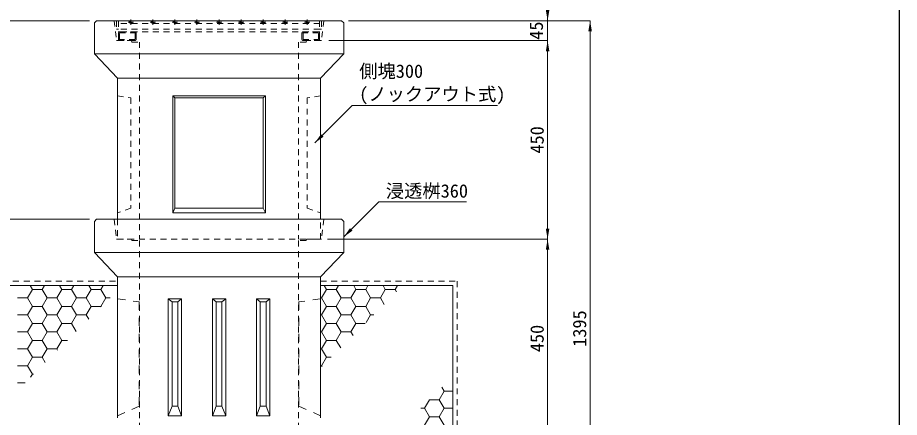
# Model space of a CAD drawing. Units: millimetres at full size; some dimension numbers follow another scale. Extents: x 40781 to 122968, y -21714 to -2620.
# Drawn here: x 97679 to 99678, y -17055 to -16149 of the extents above; entities that cross this region are included whole.
import ezdxf
from ezdxf.enums import TextEntityAlignment as Align

# ---------------------------------------------------------------- set-up
doc = ezdxf.new("R2010")
doc.units = ezdxf.units.MM
doc.header["$LTSCALE"] = 18
for name, pattern in [('CHAIN', [18.5, 12, -1.5, 3.5, -1.5]), ('USER1', [1.35, 0.75, -0.6]), ('USER2', [1.35, 0.75, -0.6]), ('USER3', [2, 1, -1])]:
    doc.linetypes.add(name, pattern=pattern)
for name, color, linetype, lineweight in [('0_2', 7, 'Continuous', 9), ('Center', 1, 'CHAIN', 5), ('グレーチング', 7, 'USER1', 9), ('ハッチング', 7, 'Continuous', 5), ('寸法線', 7, 'Continuous', 9), ('嵩上断面', 112, 'USER1', 9), ('本体', 2, 'Continuous', 13), ('枠', 5, 'Continuous', 25)]:
    doc.layers.add(name, color=color, linetype=linetype, lineweight=lineweight)
doc.styles.add('ＭＳ ゴシック', font='')
doc.styles.get('ＭＳ ゴシック').set_extended_font_data('MS Gothic')

# ---------------------------------------------------------------- blocks, each defined once
blk = doc.blocks.new('filled_arrow')
at = {"color": 0, "linetype": 'Continuous', "lineweight": -2}
blk.add_solid([(7.5, 1.25), (0, 0), (7.5, -1.25)], dxfattribs=at)

msp = doc.modelspace()

# ---------------------------------------------------------------- linework, layer by layer
at = {"layer": '0_2', "linetype": 'USER3'}
for p, q in [((97905.45, -16785.8), (97954.45, -16793)), ((98365.45, -16785.8), (98316.45, -16793)), ((97954.45, -16793), (97954.45, -17029.14)), ((98316.45, -16793), (98316.45, -17029.14)), ((97954.45, -17029.14), (97905.45, -17050.76)), ((98316.45, -17029.14), (98365.45, -17050.76))]:
    msp.add_line(p, q, dxfattribs=at)
at = {"layer": '0_2'}
for p, q in [((98020.45, -16785.8), (98028.95, -16793)), ((98041.95, -16793), (98050.45, -16785.8)), ((98120.45, -16785.8), (98128.95, -16793)), ((98141.95, -16793), (98150.45, -16785.8)), ((98220.45, -16785.8), (98228.95, -16793)), ((98241.95, -16793), (98250.45, -16785.8)), ((98020.45, -17050.76), (98028.95, -17029.14)), ((98041.95, -17029.14), (98050.45, -17050.76)), ((98120.45, -17050.76), (98128.95, -17029.14)), ((98141.95, -17029.14), (98150.45, -17050.76)), ((98220.45, -17050.76), (98228.95, -17029.14)), ((98241.95, -17029.14), (98250.45, -17050.76))]:
    msp.add_line(p, q, dxfattribs=at)
for points in [[(98020.45, -16785.8), (98050.45, -16785.8), (98050.45, -17050.76), (98020.45, -17050.76)], [(98120.45, -16785.8), (98150.45, -16785.8), (98150.45, -17050.76), (98120.45, -17050.76)], [(98220.45, -16785.8), (98250.45, -16785.8), (98250.45, -17050.76), (98220.45, -17050.76)], [(98028.95, -16793), (98041.95, -16793), (98041.95, -17029.14), (98028.95, -17029.14)], [(98128.95, -16793), (98141.95, -16793), (98141.95, -17029.14), (98128.95, -17029.14)], [(98228.95, -16793), (98241.95, -16793), (98241.95, -17029.14), (98228.95, -17029.14)]]:
    msp.add_lwpolyline(points, close=True, dxfattribs=at)
at = {"layer": 'Center'}
for p, q in [((97941.45, -16158.8), (97929.45, -16158.8)), ((97935.45, -16164.8), (97935.45, -16152.8)), ((97991.45, -16158.8), (97979.45, -16158.8)), ((97985.45, -16164.8), (97985.45, -16152.8)), ((98041.45, -16158.8), (98029.45, -16158.8)), ((98035.45, -16164.8), (98035.45, -16152.8)), ((98091.45, -16158.8), (98079.45, -16158.8)), ((98085.45, -16164.8), (98085.45, -16152.8)), ((98141.45, -16158.8), (98129.45, -16158.8)), ((98135.45, -16164.8), (98135.45, -16152.8)), ((98191.45, -16158.8), (98179.45, -16158.8)), ((98185.45, -16164.8), (98185.45, -16152.8)), ((98241.45, -16158.8), (98229.45, -16158.8)), ((98235.45, -16164.8), (98235.45, -16152.8)), ((98291.45, -16158.8), (98279.45, -16158.8)), ((98285.45, -16164.8), (98285.45, -16152.8)), ((98341.45, -16158.8), (98329.45, -16158.8)), ((98335.45, -16164.8), (98335.45, -16152.8))]:
    msp.add_line(p, q, dxfattribs=at)
at = {"layer": 'グレーチング'}
for p, q in [((97902.95, -16155.8), (97907.45, -16155.8)), ((97902.95, -16155.8), (97902.95, -16174.8)), ((97907.45, -16155.8), (97907.45, -16180.8)), ((98363.45, -16155.8), (97907.45, -16155.8)), ((98363.45, -16161.8), (97907.45, -16161.8)), ((98367.95, -16155.8), (98363.45, -16155.8)), ((98363.45, -16155.8), (98363.45, -16180.8)), ((98367.95, -16155.8), (98367.95, -16174.8)), ((97902.95, -16174.8), (97907.45, -16174.8)), ((98363.45, -16174.8), (97907.45, -16174.8)), ((98363.45, -16180.8), (97907.45, -16180.8)), ((98367.95, -16174.8), (98363.45, -16174.8))]:
    msp.add_line(p, q, dxfattribs=at)
for centre in [(97935.45, -16158.8), (97985.45, -16158.8), (98035.45, -16158.8), (98085.45, -16158.8), (98135.45, -16158.8), (98185.45, -16158.8), (98235.45, -16158.8), (98285.45, -16158.8), (98335.45, -16158.8)]:
    msp.add_circle(centre, 3, dxfattribs=at)
at = {"layer": 'ハッチング'}
for p, q in [((97701.1, -16783.75), (97712.21, -16764.5)), ((97712.21, -16764.5), (97707.19, -16755.8)), ((97712.21, -16764.5), (97734.44, -16764.5)), ((97734.44, -16764.5), (97739.46, -16755.8)), ((97745.55, -16783.75), (97734.44, -16764.5)), ((97767.77, -16783.75), (97778.89, -16764.5)), ((97778.89, -16764.5), (97773.86, -16755.8)), ((97778.89, -16764.5), (97801.11, -16764.5)), ((97801.11, -16764.5), (97806.14, -16755.8)), ((97812.22, -16783.75), (97801.11, -16764.5)), ((97834.45, -16783.75), (97845.56, -16764.5)), ((97845.56, -16764.5), (97840.54, -16755.8)), ((97845.56, -16764.5), (97867.79, -16764.5)), ((97867.79, -16764.5), (97872.81, -16755.8)), ((97878.9, -16783.75), (97867.79, -16764.5)), ((98367.85, -16783.75), (98378.96, -16764.5)), ((98378.96, -16764.5), (98373.94, -16755.8)), ((98378.96, -16764.5), (98401.19, -16764.5)), ((98401.19, -16764.5), (98406.21, -16755.8)), ((98412.3, -16783.75), (98401.19, -16764.5)), ((98434.52, -16783.75), (98445.64, -16764.5)), ((98445.64, -16764.5), (98440.61, -16755.8)), ((98445.64, -16764.5), (98467.86, -16764.5)), ((98467.86, -16764.5), (98472.89, -16755.8)), ((98478.97, -16783.75), (98467.86, -16764.5)), ((98501.2, -16783.75), (98512.31, -16764.5)), ((98512.31, -16764.5), (98507.29, -16755.8)), ((98512.31, -16764.5), (98534.54, -16764.5)), ((98534.54, -16764.5), (98539.56, -16755.8)), ((98537.96, -16770.43), (98534.54, -16764.5)), ((97678.88, -16783.75), (97701.1, -16783.75)), ((97712.21, -16802.99), (97701.1, -16783.75)), ((97734.44, -16802.99), (97745.55, -16783.75)), ((97745.55, -16783.75), (97767.77, -16783.75)), ((97778.89, -16802.99), (97767.77, -16783.75)), ((97801.11, -16802.99), (97812.22, -16783.75)), ((97812.23, -16783.75), (97834.45, -16783.75)), ((97845.56, -16802.99), (97834.45, -16783.75)), ((97867.79, -16802.99), (97878.9, -16783.75)), ((97878.9, -16783.75), (97888.25, -16783.75)), ((98365.45, -16783.75), (98367.85, -16783.75)), ((98378.96, -16802.99), (98367.85, -16783.75)), ((98401.19, -16802.99), (98412.3, -16783.75)), ((98412.3, -16783.75), (98434.52, -16783.75)), ((98445.64, -16802.99), (98434.52, -16783.75)), ((98467.86, -16802.99), (98478.97, -16783.75)), ((98478.98, -16783.75), (98501.2, -16783.75)), ((98509.78, -16798.61), (98501.2, -16783.75)), ((97701.1, -16822.24), (97712.21, -16802.99)), ((97712.21, -16802.99), (97734.44, -16802.99)), ((97745.55, -16822.24), (97734.44, -16802.99)), ((97767.77, -16822.24), (97778.89, -16802.99)), ((97778.89, -16802.99), (97801.11, -16802.99)), ((97812.22, -16822.24), (97801.11, -16802.99)), ((97834.45, -16822.24), (97845.56, -16802.99)), ((97845.56, -16802.99), (97867.79, -16802.99)), ((97868.23, -16803.76), (97867.79, -16802.99)), ((98367.85, -16822.24), (98378.96, -16802.99)), ((98378.96, -16802.99), (98401.19, -16802.99)), ((98412.3, -16822.24), (98401.19, -16802.99)), ((98434.52, -16822.24), (98445.64, -16802.99)), ((98445.64, -16802.99), (98467.86, -16802.99)), ((98478.97, -16822.24), (98467.86, -16802.99)), ((97678.88, -16822.24), (97701.1, -16822.24)), ((97712.21, -16841.49), (97701.1, -16822.24)), ((97734.44, -16841.49), (97745.55, -16822.24)), ((97745.55, -16822.24), (97767.77, -16822.24)), ((97778.89, -16841.49), (97767.77, -16822.24)), ((97801.11, -16841.49), (97812.22, -16822.24)), ((97812.23, -16822.24), (97834.45, -16822.24)), ((97840.05, -16831.94), (97834.45, -16822.24)), ((98365.45, -16822.24), (98367.85, -16822.24)), ((98378.96, -16841.49), (98367.85, -16822.24)), ((98401.19, -16841.49), (98412.3, -16822.24)), ((98412.3, -16822.24), (98434.52, -16822.24)), ((98445.64, -16841.49), (98434.52, -16822.24)), ((98469.17, -16839.22), (98478.97, -16822.24)), ((98478.98, -16822.24), (98486.15, -16822.24)), ((97701.1, -16860.73), (97712.21, -16841.49)), ((97712.21, -16841.49), (97734.44, -16841.49)), ((97745.55, -16860.74), (97734.44, -16841.49)), ((97767.77, -16860.73), (97778.89, -16841.49)), ((97778.89, -16841.49), (97801.11, -16841.49)), ((97811.87, -16860.12), (97801.11, -16841.49)), ((98367.85, -16860.73), (98378.96, -16841.49)), ((98378.96, -16841.49), (98401.19, -16841.49)), ((98412.3, -16860.74), (98401.19, -16841.49)), ((98434.52, -16860.73), (98445.64, -16841.49)), ((98445.64, -16841.49), (98466.9, -16841.49)), ((97678.88, -16860.74), (97701.1, -16860.74)), ((97712.21, -16879.98), (97701.1, -16860.74)), ((97734.44, -16879.98), (97745.55, -16860.73)), ((97745.55, -16860.74), (97767.77, -16860.74)), ((97778.89, -16879.98), (97767.77, -16860.74)), ((98365.45, -16860.74), (98367.85, -16860.74)), ((98378.96, -16879.98), (98367.85, -16860.74)), ((98401.19, -16879.98), (98412.3, -16860.73)), ((98412.3, -16860.74), (98434.52, -16860.74)), ((98439.33, -16869.06), (98434.52, -16860.74)), ((97701.1, -16899.23), (97712.21, -16879.98)), ((97712.21, -16879.98), (97734.44, -16879.98)), ((97745.55, -16899.23), (97734.44, -16879.98)), ((97767.77, -16899.23), (97778.89, -16879.98)), ((97778.89, -16879.98), (97792.01, -16879.98)), ((98367.85, -16899.23), (98378.96, -16879.98)), ((98378.96, -16879.98), (98401.19, -16879.98)), ((98411.15, -16897.24), (98401.19, -16879.98)), ((97678.88, -16899.23), (97701.1, -16899.23)), ((97712.21, -16918.48), (97701.1, -16899.23)), ((97734.44, -16918.48), (97745.55, -16899.23)), ((97745.55, -16899.23), (97767.77, -16899.23)), ((97769.6, -16902.39), (97767.77, -16899.23)), ((98365.45, -16899.23), (98367.85, -16899.23)), ((98378.96, -16918.48), (98367.85, -16899.23)), ((97701.1, -16937.72), (97712.21, -16918.48)), ((97712.21, -16918.48), (97734.44, -16918.48)), ((97741.42, -16930.57), (97734.44, -16918.48)), ((98367.85, -16937.72), (98378.96, -16918.48)), ((98378.96, -16918.48), (98389.91, -16918.48)), ((97678.88, -16937.72), (97701.1, -16937.72)), ((97712.21, -16956.97), (97701.1, -16937.73)), ((98365.45, -16937.72), (98367.85, -16937.72)), ((98368.88, -16939.51), (98367.85, -16937.73)), ((97708.37, -16963.62), (97712.21, -16956.97)), ((97712.21, -16956.97), (97715.02, -16956.97)), ((97678.88, -16976.22), (97695.78, -16976.22)), ((98645.66, -16995.47), (98640.34, -16986.25)), ((98634.55, -17014.71), (98645.66, -16995.47)), ((98645.66, -16995.47), (98665.45, -16995.47)), ((98601.21, -17033.96), (98612.32, -17014.71)), ((98612.32, -17014.71), (98612.16, -17014.43)), ((98612.32, -17014.71), (98634.55, -17014.71)), ((98645.66, -17033.96), (98634.55, -17014.71)), ((98592.63, -17033.96), (98601.21, -17033.96)), ((98612.32, -17053.21), (98601.21, -17033.96)), ((98634.55, -17053.21), (98645.66, -17033.96)), ((98645.66, -17033.96), (98665.45, -17033.96)), ((98601.21, -17072.46), (98612.32, -17053.21)), ((98612.32, -17053.21), (98634.55, -17053.21)), ((98645.66, -17072.46), (98634.55, -17053.21))]:
    msp.add_line(p, q, dxfattribs=at)
at = {"layer": 'ハッチング', "linetype": 'USER2', "lineweight": 9}
msp.add_lwpolyline([(98365.45, -16745.8), (98675.45, -16745.8), (98675.45, -17830.8), (97595.45, -17830.8), (97595.45, -16745.8), (97905.45, -16745.8)], dxfattribs=at)
at = {"layer": 'ハッチング', "lineweight": 20}
msp.add_lwpolyline([(97905.45, -16755.8), (97605.45, -16755.8), (97605.45, -17820.8), (98665.45, -17820.8), (98665.45, -16755.8), (98365.45, -16755.8)], dxfattribs=at)
at = {"layer": '寸法線'}
for p, q in [((98880.19, -16107.8), (98880.19, -16248.8)), ((97841.95, -16155.8), (97199.84, -16155.8)), ((97841.95, -16155.8), (97313.26, -16155.8)), ((97841.95, -16155.8), (97412.23, -16155.8)), ((98428.95, -16155.8), (98880.19, -16155.8)), ((98428.95, -16155.8), (98976.56, -16155.8)), ((98976.56, -17550.8), (98976.56, -16155.8)), ((98383.94, -16200.8), (98880.19, -16200.8)), ((98383.94, -16200.8), (98880.19, -16200.8)), ((98880.19, -16200.8), (98880.19, -16650.8)), ((97841.95, -16605.8), (97412.23, -16605.8)), ((97841.95, -16605.8), (97412.23, -16605.8)), ((98381.45, -16650.8), (98880.19, -16650.8)), ((98381.45, -16650.8), (98880.19, -16650.8)), ((98880.19, -16650.8), (98880.19, -17100.8))]:
    msp.add_line(p, q, dxfattribs=at)
for points in [[(98352.52, -16432.61), (98437.1, -16348.03), (98766.44, -16348.03)], [(98417.95, -16645.8), (98497.44, -16566.31), (98696.34, -16566.31)]]:
    msp.add_lwpolyline(points, dxfattribs=at)
at = {"layer": '嵩上断面'}
for p, q in [((97907.45, -16183.8), (97907.45, -16197.8)), ((97910.45, -16180.8), (97944.45, -16180.8)), ((97947.45, -16183.8), (97947.45, -16197.8)), ((98323.45, -16183.8), (98323.45, -16197.8)), ((98360.45, -16180.8), (98326.45, -16180.8)), ((98363.45, -16183.8), (98363.45, -16197.8)), ((97944.45, -16200.8), (97910.45, -16200.8)), ((98326.45, -16200.8), (98360.45, -16200.8))]:
    msp.add_line(p, q, dxfattribs=at)
for points in [[(97945.15, -16183.1), (97945.15, -16198.5), (97909.75, -16198.5), (97909.75, -16183.1)], [(98325.75, -16183.1), (98325.75, -16198.5), (98361.15, -16198.5), (98361.15, -16183.1)]]:
    msp.add_lwpolyline(points, close=True, dxfattribs=at)
for centre, start, end in [((97910.45, -16183.8), 90, 180), ((97944.45, -16183.8), 0, 90), ((98326.45, -16183.8), 90, 180), ((98360.45, -16183.8), 0, 90), ((97910.45, -16197.8), 180, 270), ((97944.45, -16197.8), 270, 0), ((98326.45, -16197.8), 180, 270), ((98360.45, -16197.8), 270, 0)]:
    msp.add_arc(centre, 3, start, end, dxfattribs=at)
at = {"layer": '本体'}
for p, q in [((97852.95, -16160.8), (97857.95, -16155.8)), ((97852.95, -16160.8), (97852.95, -16230.8)), ((97857.95, -16155.8), (98412.95, -16155.8)), ((98412.95, -16155.8), (98417.95, -16160.8)), ((98417.95, -16160.8), (98417.95, -16230.8)), ((97936.95, -16200.8), (97937.95, -16204)), ((98333.95, -16200.8), (98332.95, -16204)), ((97852.95, -16610.8), (97857.95, -16605.8)), ((97857.95, -16605.8), (98412.95, -16605.8)), ((98412.95, -16605.8), (98417.95, -16610.8)), ((97852.95, -16610.8), (97852.95, -16680.8)), ((98417.95, -16610.8), (98417.95, -16680.8)), ((97936.95, -16650.8), (97937.95, -16654)), ((98333.95, -16650.8), (98332.95, -16654))]:
    msp.add_line(p, q, dxfattribs=at)
at = {"layer": '本体', "linetype": 'USER2'}
for p, q in [((97897.95, -16155.8), (97902.95, -16200.8)), ((98372.95, -16155.8), (98367.94, -16200.8)), ((97902.95, -16200.8), (97936.95, -16200.8)), ((97937.95, -16204), (97955.45, -16204)), ((97955.45, -16204), (97955.45, -16650.8)), ((98315.45, -16204), (98315.45, -16650.8)), ((98332.95, -16204), (98315.45, -16204)), ((98367.94, -16200.8), (98333.95, -16200.8)), ((97897.95, -16605.8), (97902.95, -16650.8)), ((98372.95, -16605.8), (98367.94, -16650.8)), ((97902.95, -16650.8), (97936.95, -16650.8)), ((97937.95, -16654), (97955.45, -16654)), ((97955.45, -16654), (97955.45, -17100.8)), ((98315.45, -16654), (98315.45, -17100.8)), ((98332.95, -16654), (98315.45, -16654)), ((98367.94, -16650.8), (98333.95, -16650.8))]:
    msp.add_line(p, q, dxfattribs=at)
at = {"layer": '本体', "lineweight": 9}
for p, q in [((97852.95, -16230.8), (98417.95, -16230.8)), ((97905.45, -16285.8), (98365.45, -16285.8)), ((97852.95, -16680.8), (98417.95, -16680.8)), ((97905.45, -16735.8), (98365.45, -16735.8))]:
    msp.add_line(p, q, dxfattribs=at)
at = {"layer": '本体', "lineweight": 5}
for p, q in [((98030.45, -16325.8), (98035.45, -16330.8)), ((98235.45, -16330.8), (98240.45, -16325.8)), ((98030.45, -16590.8), (98035.45, -16580.8)), ((98235.45, -16580.8), (98240.45, -16590.8))]:
    msp.add_line(p, q, dxfattribs=at)
at = {"layer": '本体'}
for points in [[(97852.95, -16230.8), (97905.45, -16285.8), (97905.45, -16605.8)], [(98365.45, -16605.8), (98365.45, -16285.8), (98417.95, -16230.8)], [(97852.95, -16680.8), (97905.45, -16735.8), (97905.45, -17055.8)], [(98365.45, -17055.8), (98365.45, -16735.8), (98417.95, -16680.8)]]:
    msp.add_lwpolyline(points, dxfattribs=at)
at = {"layer": '本体', "linetype": 'USER2', "lineweight": 9}
for points in [[(97905.45, -16325.8), (97935.45, -16330.8), (97935.45, -16580.8), (97905.45, -16590.8)], [(98365.45, -16325.8), (98335.45, -16330.8), (98335.45, -16580.8), (98365.45, -16590.8)], [(98365.45, -16325.8), (98335.45, -16330.8), (98335.45, -16580.8), (98365.45, -16590.8)], [(97905.45, -16605.8), (97905.45, -16650.8), (98365.45, -16650.8), (98365.45, -16605.8)]]:
    msp.add_lwpolyline(points, dxfattribs=at)
at = {"layer": '本体', "lineweight": 5}
for points in [[(98030.45, -16590.8), (98240.45, -16590.8), (98240.45, -16325.8), (98030.45, -16325.8)], [(98035.45, -16580.8), (98235.45, -16580.8), (98235.45, -16330.8), (98035.45, -16330.8)]]:
    msp.add_lwpolyline(points, close=True, dxfattribs=at)
at = {"layer": '枠'}
msp.add_line((99677.54, -19878.67), (99677.54, -15398.67), dxfattribs=at)

# ---------------------------------------------------------------- block references
at = {"layer": '寸法線', "xscale": 3.2, "yscale": 3.2}
for p, rotation in [((98880.19, -16155.8), 90), ((98976.56, -16155.8), 270), ((98880.19, -16200.8), 270), ((98880.19, -16200.8), 270), ((98352.52, -16432.61), 45), ((98417.95, -16645.8), 45), ((98880.19, -16650.8), 90), ((98880.19, -16650.8), 270)]:
    msp.add_blockref('filled_arrow', p, dxfattribs=dict(at, rotation=rotation))

# ---------------------------------------------------------------- texts
at = {"layer": '寸法線', "style": 'ＭＳ ゴシック'}
for s, p in [('45', (98854.51, -16178.3)), ('450', (98856.19, -16425.8)), ('1395', (98952.56, -16853.3)), ('450', (98856.19, -16875.8))]:
    msp.add_text(s, height=30.38, rotation=90, dxfattribs=at).set_placement(p, align=Align.MIDDLE_CENTER)
for s, p in [('側塊300', (98453.1, -16294.33)), ('(ノックアウト式)', (98453.1, -16346.33))]:
    msp.add_text(s, height=30.38, dxfattribs=at).set_placement(p, align=Align.BOTTOM_LEFT)
msp.add_text('浸透桝360', height=30.38, dxfattribs=at).set_placement((98513.44, -16526.29), align=Align.TOP_LEFT)

doc.saveas('drawing.dxf')
